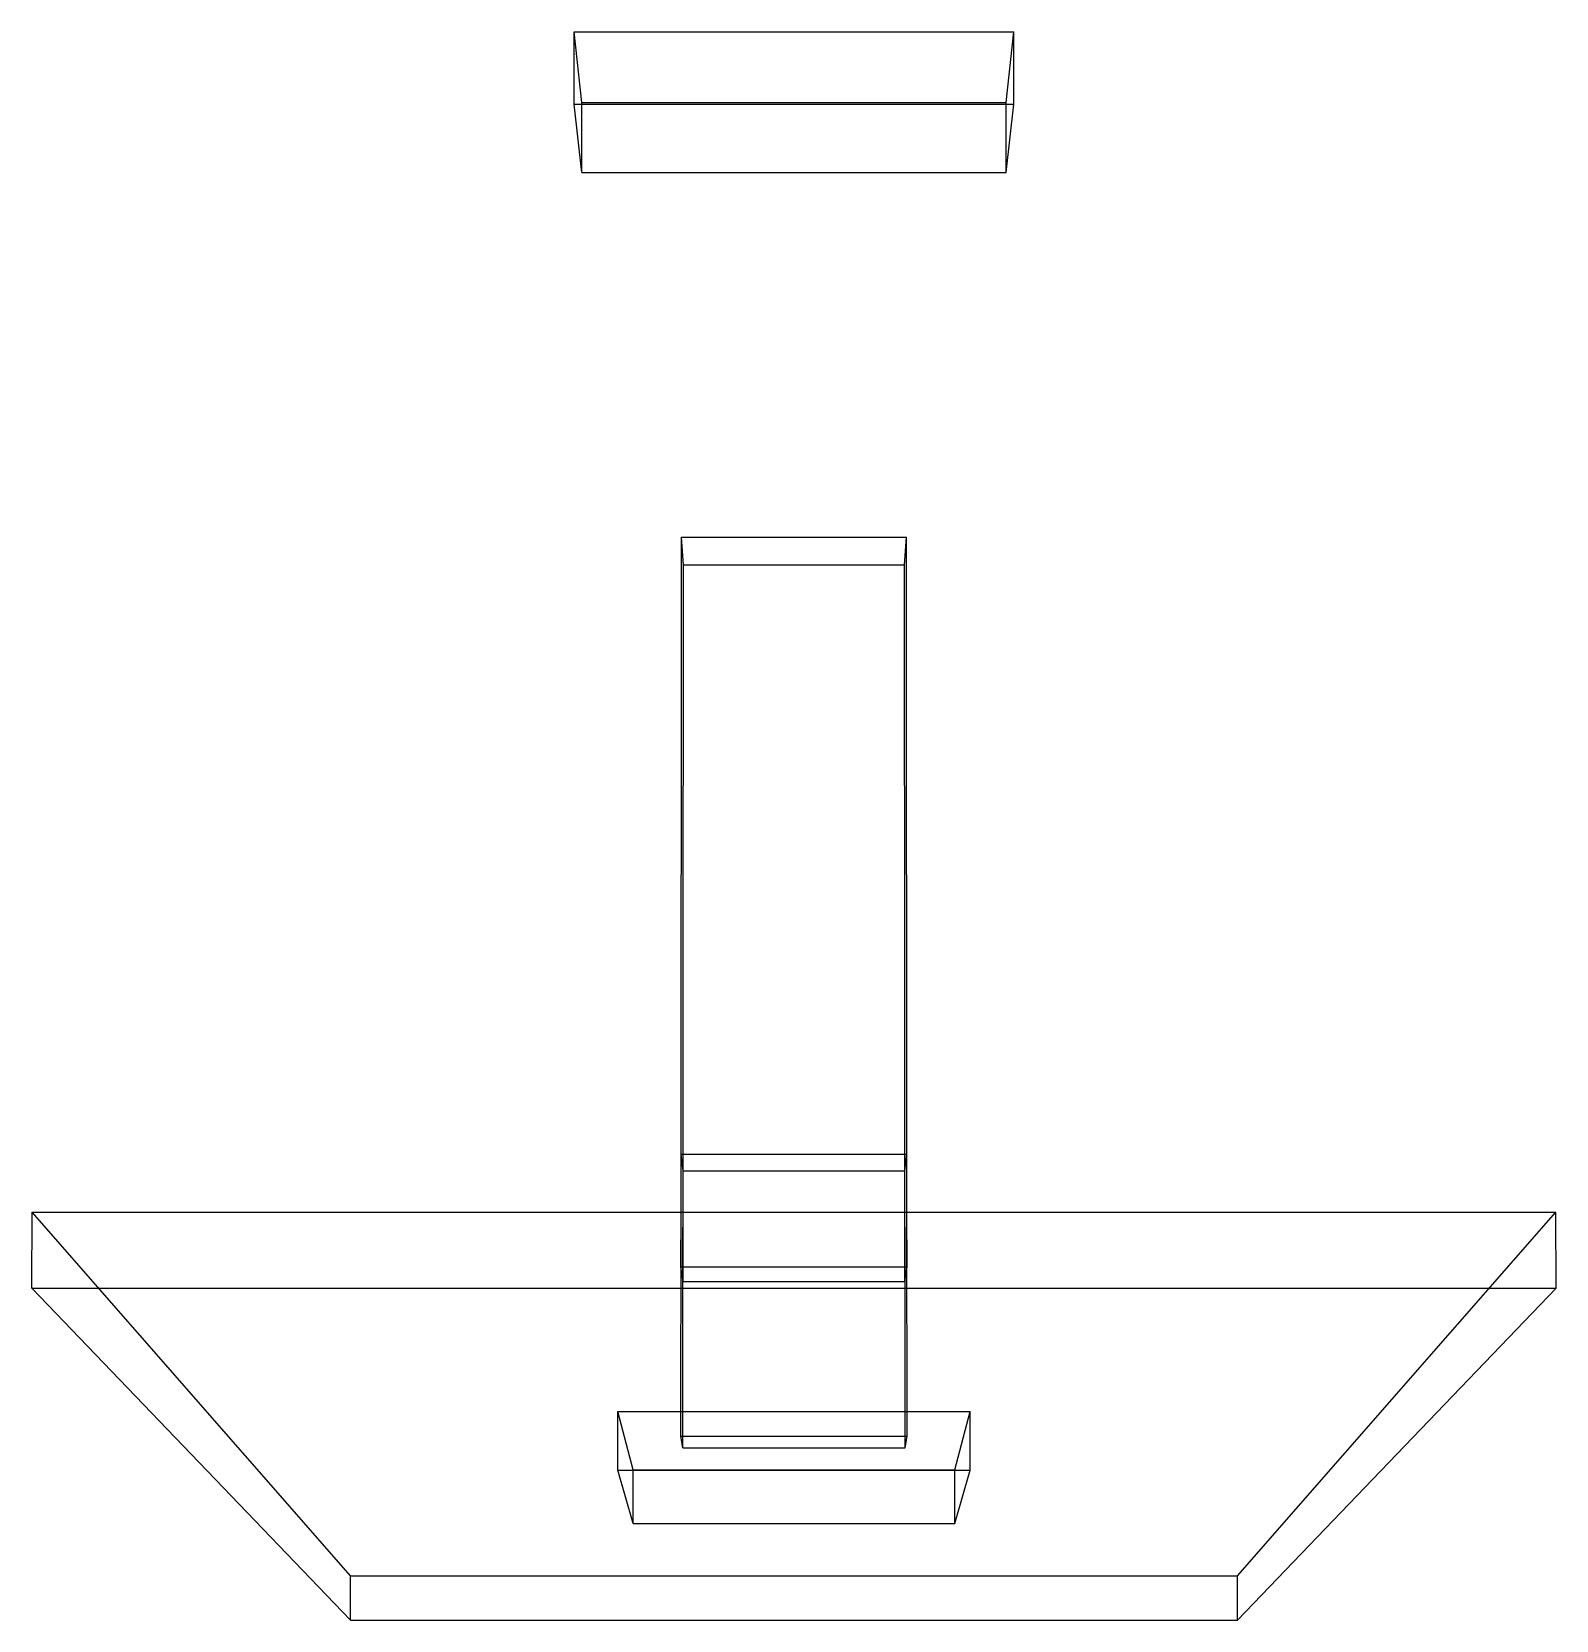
# Model space of a CAD drawing. Header units: millimetres. Extents: x -0.074 to 0.074, y -0.059 to 0.095.
import ezdxf

# ---------------------------------------------------------------- set-up
doc = ezdxf.new("R2010")
doc.units = ezdxf.units.MM
doc.linetypes.add('HIDDEN', pattern=[9.525, 6.35, -3.175])
doc.layers.add('hidden', color=7, linetype='HIDDEN')
doc.layers.add('visible', color=7, linetype='CONTINUOUS')

msp = doc.modelspace()

# ---------------------------------------------------------------- linework, layer by layer
at = {"layer": 'hidden'}
for p, q in [((-0.0206, 0.08798), (-0.02133, 0.09484)), ((0.0206, 0.08798), (0.02133, 0.09484)), ((-0.02061, 0.08118), (-0.0206, 0.08798)), ((-0.0206, 0.08798), (0.0206, 0.08798)), ((0.02061, 0.08118), (0.0206, 0.08798)), ((-0.01072, 0.0431), (-0.01091, 0.04579)), ((0.01072, 0.0431), (0.01091, 0.04579)), ((-0.01078, -0.04257), (-0.01072, 0.0431)), ((-0.01072, 0.0431), (0.01072, 0.0431)), ((0.01078, -0.04257), (0.01072, 0.0431)), ((-0.01076, -0.01568), (-0.01096, -0.01406)), ((0.01076, -0.01568), (0.01096, -0.01406)), ((-0.01077, -0.02642), (-0.01076, -0.01568)), ((-0.01076, -0.01568), (0.01076, -0.01568)), ((0.01077, -0.02642), (0.01076, -0.01568)), ((-0.04304, -0.05499), (-0.07395, -0.01971)), ((-0.01098, -0.04144), (-0.01096, -0.01971)), ((-0.01097, -0.025), (-0.01096, -0.01971)), ((0.01098, -0.04144), (0.01096, -0.01971)), ((0.01097, -0.025), (0.01096, -0.01971)), ((0.04304, -0.05499), (0.07395, -0.01971)), ((-0.01097, -0.025), (0.01097, -0.025)), ((-0.01077, -0.02642), (-0.01097, -0.025)), ((0.01077, -0.02642), (0.01097, -0.025)), ((-0.01077, -0.02642), (0.01077, -0.02642)), ((-0.01711, -0.04474), (-0.0171, -0.03904)), ((-0.0171, -0.03904), (0.0171, -0.03904)), ((-0.01561, -0.04471), (-0.0171, -0.03904)), ((0.01561, -0.04471), (0.0171, -0.03904)), ((0.01711, -0.04474), (0.0171, -0.03904)), ((-0.01098, -0.04144), (0.01098, -0.04144)), ((-0.01078, -0.04257), (-0.01098, -0.04144)), ((0.01078, -0.04257), (0.01098, -0.04144)), ((-0.01078, -0.04257), (0.01078, -0.04257)), ((-0.01562, -0.04992), (-0.01561, -0.04471)), ((-0.01561, -0.04471), (0.01561, -0.04471)), ((0.01562, -0.04992), (0.01561, -0.04471)), ((-0.04305, -0.0593), (-0.04304, -0.05499)), ((-0.04304, -0.05499), (0.04304, -0.05499)), ((0.04305, -0.0593), (0.04304, -0.05499))]:
    msp.add_line(p, q, dxfattribs=at)
at = {"layer": 'visible'}
for p, q in [((-0.02134, 0.0878), (-0.02133, 0.09484)), ((-0.02133, 0.09484), (0.02133, 0.09484)), ((0.02134, 0.0878), (0.02133, 0.09484)), ((-0.02134, 0.0878), (0.02134, 0.0878)), ((-0.02061, 0.08118), (-0.02134, 0.0878)), ((0.02061, 0.08118), (0.02134, 0.0878)), ((-0.02061, 0.08118), (0.02061, 0.08118)), ((-0.01096, -0.01971), (-0.01091, 0.04579)), ((-0.01091, 0.04579), (0.01091, 0.04579)), ((0.01096, -0.01971), (0.01091, 0.04579)), ((-0.01096, -0.01971), (-0.01096, -0.01406)), ((-0.01096, -0.01406), (0.01096, -0.01406)), ((0.01096, -0.01971), (0.01096, -0.01406)), ((-0.07399, -0.02709), (-0.07395, -0.01971)), ((-0.07395, -0.01971), (0.07395, -0.01971)), ((0.07399, -0.02709), (0.07395, -0.01971)), ((-0.07399, -0.02709), (0.07399, -0.02709)), ((-0.04305, -0.0593), (-0.07399, -0.02709)), ((0.04305, -0.0593), (0.07399, -0.02709)), ((-0.01711, -0.04474), (0.01711, -0.04474)), ((-0.01562, -0.04992), (-0.01711, -0.04474)), ((0.01562, -0.04992), (0.01711, -0.04474)), ((-0.01562, -0.04992), (0.01562, -0.04992)), ((-0.04305, -0.0593), (0.04305, -0.0593))]:
    msp.add_line(p, q, dxfattribs=at)

doc.saveas('drawing.dxf')
